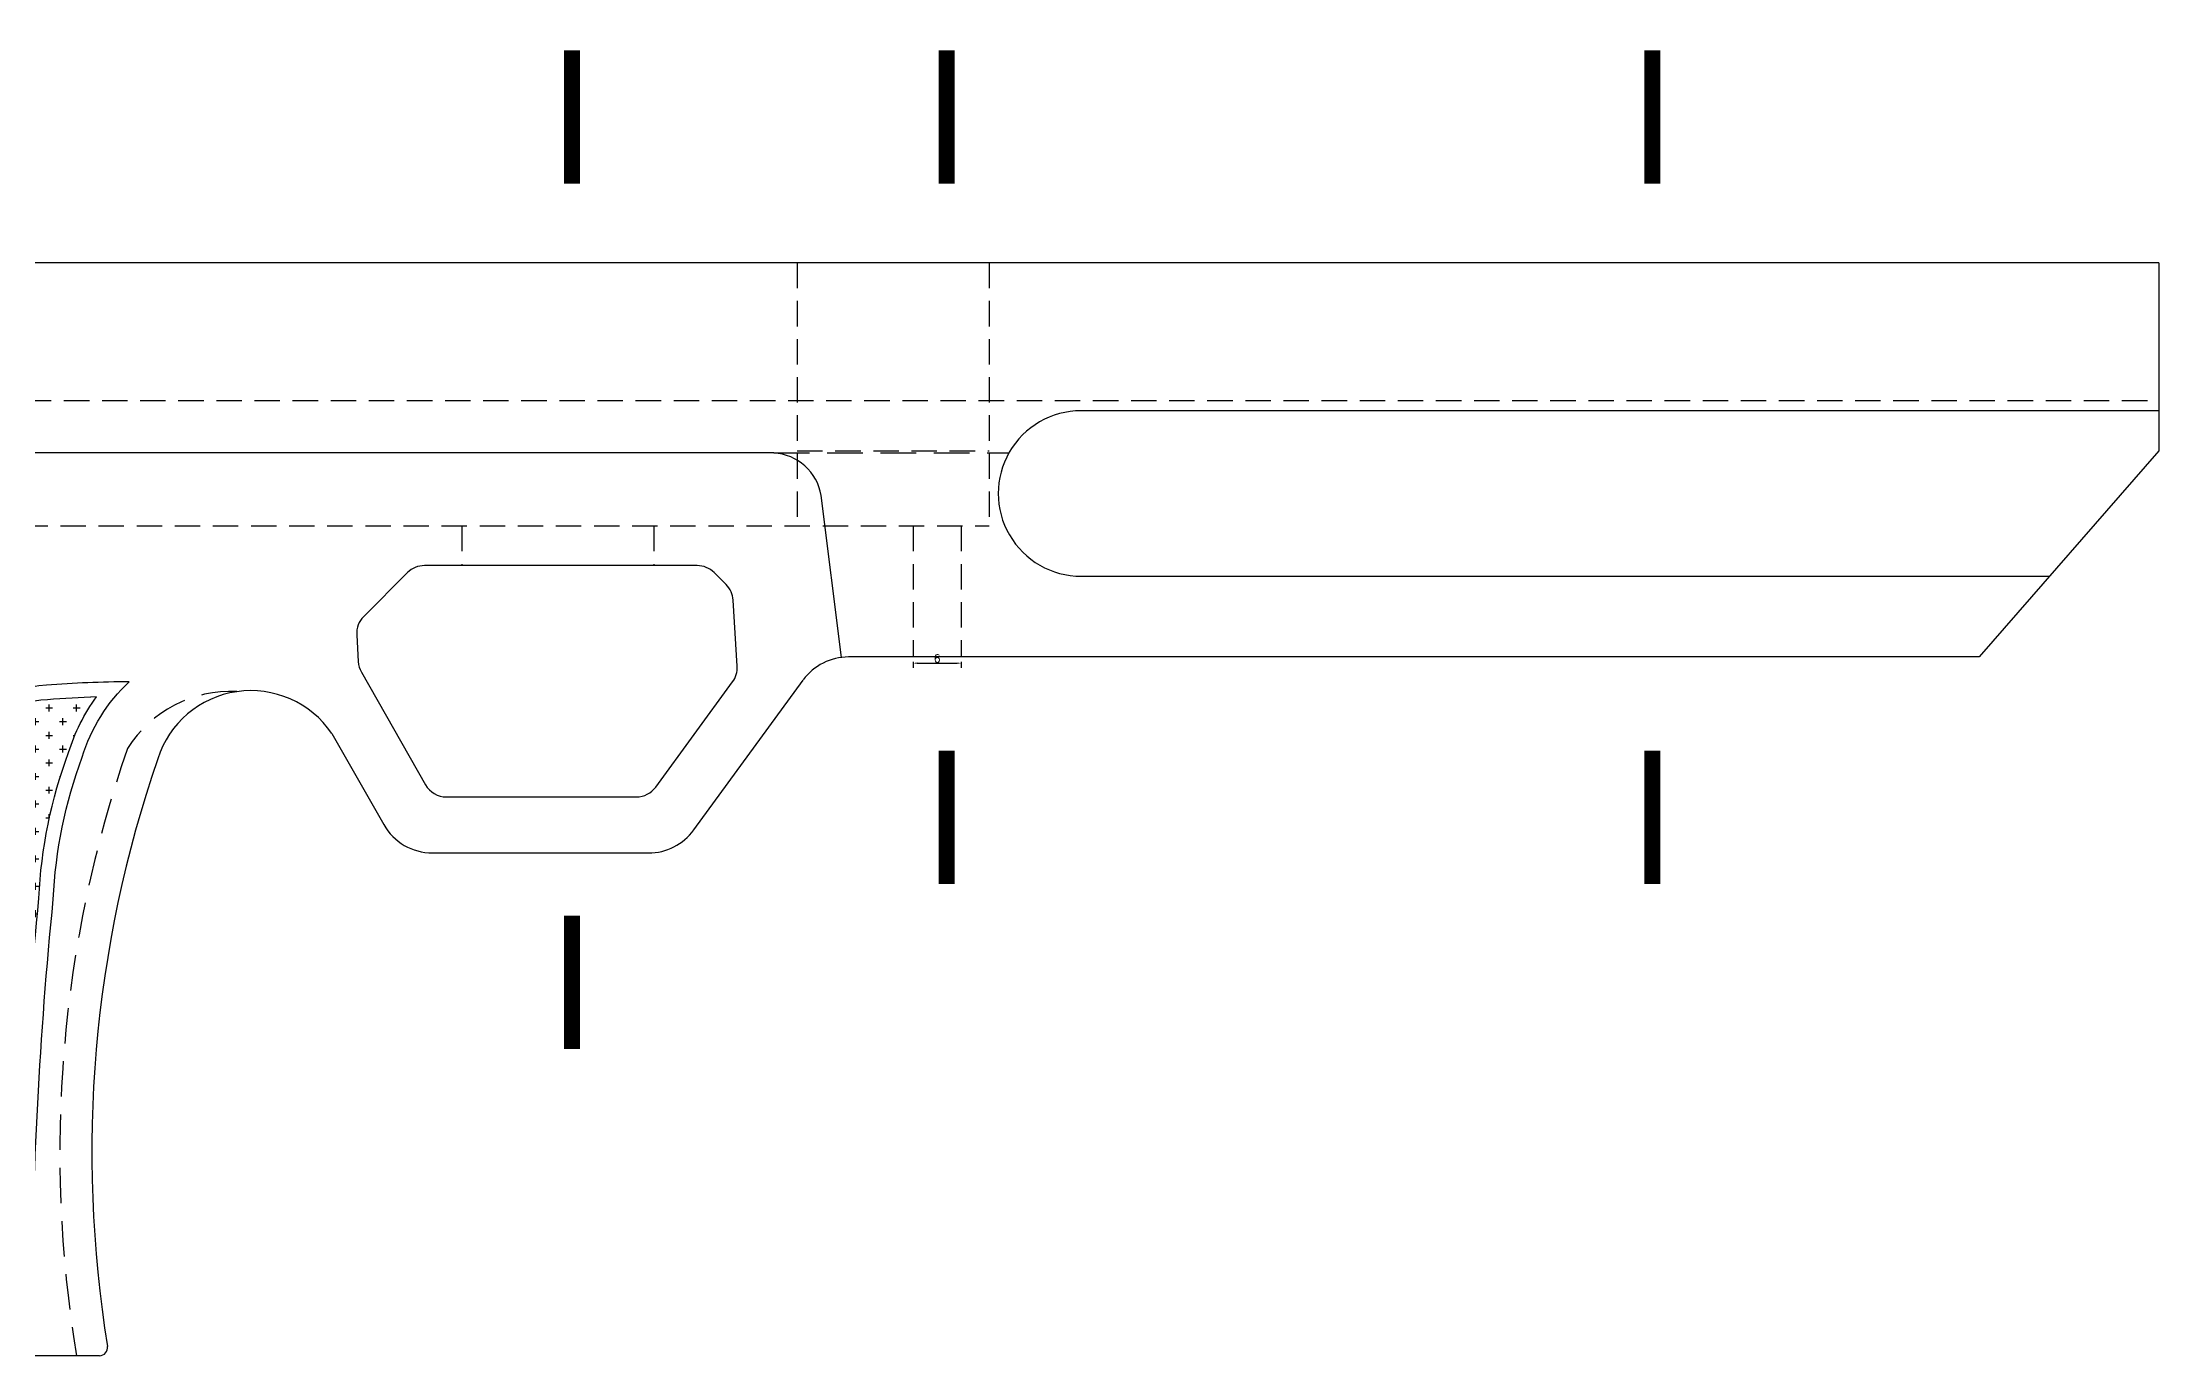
# Model space of a CAD drawing. Header units: millimetres. Extents: x 6817 to 10425, y -2870 to -164.
# Drawn here: x 7917 to 8181.4, y -2637.2 to -2473 of the extents above; entities that cross this region are included whole.
import ezdxf

# ---------------------------------------------------------------- set-up
doc = ezdxf.new("R2010")
doc.units = ezdxf.units.MM
doc.linetypes.add('HIDDEN', pattern=[9.525, 6.35, -3.175])
doc.layers.add('图层2', color=108, linetype='Continuous')
doc.styles.get("Standard").update_dxf_attribs({"font": 'txt', "bigfont": 'gbcbig.shx'})
doc.dimstyles.new('ISO-25', dxfattribs={"dimtxt": 1, "dimasz": 0.5, "dimexe": 0.6, "dimexo": 0.625, "dimgap": 0.1, "dimtad": 1, "dimtxsty": 'Standard', "dimcen": 2.5, "dimadec": 0, "dimazin": 0, "dimtfac": 1, "dimtmove": 0, "dimatfit": 3, "dimfxl": 1, "dimarcsym": 0})

# ---------------------------------------------------------------- blocks, each defined once
blk = doc.blocks.new('dfjjjj')
at = {"layer": '图层2', "linetype": 'ByBlock'}
h = blk.add_hatch(dxfattribs=at)
h.set_pattern_fill('十字', color=4, scale=0.27, pattern_type=2)
h.set_pattern_definition([(0, (-4562.4388, -1745.2529), (1.7145, 1.7145), [0.85725, -2.57175]), (90, (-4562.0102, -1745.6815), (-1.7145, 1.7145), [0.85725, -2.57175])])
h.paths.add_polyline_path([(1639.73, -2813.87, -0.084835), (1643.23, -2806.92, 0.01109), (1637.1, -2807.27, 0.186954), (1625.44, -2812.67, -0.117438), (1620.53, -2824.71, 0.108144), (1602.96, -2861.85, -0.147163), (1592.12, -2877.94), (1593.54, -2881.41), (1633.31, -2881.41, -0.022055), (1636.02, -2832.08, -0.077889)])
at = {"layer": '图层2', "color": 2, "linetype": 'ByBlock'}
for p, q in [((1900.92, -2752.68), (1347.43, -2752.68)), ((1900.92, -2752.68), (1900.92, -2776.18)), ((1900.92, -2771.16), (1766.24, -2771.16)), ((1727.86, -2776.43), (1612.47, -2776.43)), ((1900.92, -2776.18), (1878.5, -2801.93)), ((1736.33, -2801.99), (1733.78, -2781.75)), ((1682.09, -2791.39), (1676.61, -2796.87)), ((1718.28, -2790.51), (1684.21, -2790.51)), ((1721.9, -2792.88), (1720.4, -2791.39)), ((1766.21, -2791.84), (1887.28, -2791.85)), ((1723.27, -2803.09), (1722.77, -2794.83)), ((1675.74, -2799.16), (1675.94, -2802.52)), ((1878.5, -2801.93), (1737.19, -2801.93)), ((1676.32, -2803.83), (1684.33, -2817.9)), ((1713.11, -2818.19), (1722.7, -2805.04)), ((1717.87, -2823.55), (1731.54, -2804.81)), ((1672.62, -2811.48), (1679.11, -2822.88)), ((1686.94, -2819.42), (1710.69, -2819.42)), ((1685.2, -2826.42), (1712.21, -2826.42)), ((1643.6, -2889.25), (1577.04, -2889.25))]:
    blk.add_line(p, q, dxfattribs=at)
at = {"layer": '图层2', "color": 3, "linetype": 'HIDDEN', "ltscale": 0.7}
blk.add_line((1727.86, -2776.43), (1757.24, -2776.43), dxfattribs=at)
at = {"layer": '图层2', "color": 2, "linetype": 'ByBlock'}
blk.add_lwpolyline([(1635.09, -2883.31, -0.022916), (1637.82, -2832.21, -0.078331), (1641.44, -2814.45, -0.132503), (1647.31, -2805.03, 0.018455), (1636.97, -2805.47, 0.194612), (1623.74, -2811.85, -0.122408), (1619.08, -2823.64, 0.107881), (1601.22, -2861.38, -0.157262), (1589.94, -2877.36), (1592.33, -2883.21), (1635.09, -2883.21)], format="xyb", dxfattribs=at)
blk.add_lwpolyline([(1633.31, -2881.41, -0.022055), (1636.02, -2832.08, -0.077889), (1639.73, -2813.87, -0.084835), (1643.23, -2806.92, 0.01109), (1637.1, -2807.27, 0.186954), (1625.44, -2812.67, -0.117438), (1620.53, -2824.71, 0.108144), (1602.96, -2861.85, -0.147163), (1592.12, -2877.94), (1593.54, -2881.41)], format="xyb", close=True, dxfattribs=at)
for centre, radius, start, end in [((1766.25, -2781.5), 10.34, 89.9953, 270.1607), ((1727.46, -2782.83), 6.41, 9.7253, 86.4024), ((1684.21, -2793.51), 3, 90, 134.9825), ((1718.28, -2793.51), 3, 45.0174, 90), ((1719.78, -2795.01), 3, 3.4703, 45.0174), ((1678.73, -2798.99), 3, 134.9825, 183.3685), ((1678.93, -2802.34), 3, 183.3685, 209.6388), ((1720.28, -2803.28), 3, 323.8851, 3.4703), ((1737.19, -2808.93), 7, 90, 143.8851), ((1662.52, -2818.36), 12.22, 34.2506, 162.4117), ((1793.88, -2863.87), 151.24, 161.0123, 189.2135), ((1686.94, -2816.42), 3, 209.6388, 270), ((1710.69, -2816.42), 3, 270, 323.8851), ((1685.2, -2819.42), 7, 209.6388, 270), ((1712.21, -2819.42), 7, 270, 323.8851), ((1643.6, -2888.25), 1, 270, 9.2135)]:
    blk.add_arc(centre, radius, start, end, dxfattribs=at)
at = {"layer": '图层2', "color": 3, "linetype": 'HIDDEN', "ltscale": 0.7}
for centre, radius, start, end in [((1660.01, -2821.53), 15.29, 87.2189, 147.6918), ((1793.88, -2863.87), 155.24, 161.0123, 189.4079)]:
    blk.add_arc(centre, radius, start, end, dxfattribs=at)
blk = doc.blocks.new('*D1900')
at = {"layer": 'Defpoints', "color": 0, "linetype": 'ByBlock'}
for p in [(8025.8, -2549.85), (8031.8, -2549.85), (8031.8, -2550.62)]:
    blk.add_point(p, dxfattribs=at)
at = {"layer": '图层2', "color": 0, "linetype": 'ByBlock', "lineweight": -2}
for p, q in [((8025.8, -2550.47), (8025.8, -2551.22)), ((8026.3, -2550.62), (8031.3, -2550.62)), ((8031.8, -2550.47), (8031.8, -2551.22))]:
    blk.add_line(p, q, dxfattribs=at)
at = {"layer": '图层2', "color": 0, "linetype": 'ByBlock'}
for points in [[(8026.3, -2550.53), (8026.3, -2550.7), (8025.8, -2550.62)], [(8031.3, -2550.53), (8031.3, -2550.7), (8031.8, -2550.62)]]:
    blk.add_solid(points, dxfattribs=at)
at = {"layer": '图层2', "color": 0, "linetype": 'ByBlock', "insert": (8028.8, -2550.02), "char_height": 1, "attachment_point": 5}
blk.add_mtext('6', dxfattribs=at)

msp = doc.modelspace()

# ---------------------------------------------------------------- linework, layer by layer
at = {"layer": '图层2', "color": 1, "linetype": 'HIDDEN', "ltscale": 0.5}
for p, q in [((8011.303, -2500.59), (8011.303, -2533.466)), ((8035.303, -2500.59), (8035.303, -2533.466)), ((7757.75, -2517.79), (8181.442, -2517.79)), ((8011.303, -2524.076), (8035.303, -2524.076)), ((7652.543, -2533.466), (8035.303, -2533.466)), ((7969.384, -2533.466), (7969.384, -2538.425)), ((7993.384, -2533.466), (7993.384, -2538.425)), ((8025.803, -2533.466), (8025.803, -2549.846)), ((8031.803, -2533.466), (8031.803, -2549.846))]:
    msp.add_line(p, q, dxfattribs=at)
at = {"layer": '图层2', "color": 6, "linetype": 'ByBlock', "const_width": 2}
for points in [[(7983.172, -2474.032), (7983.172, -2490.697)], [(8029.979, -2474.032), (8029.979, -2490.697)], [(8118.169, -2474.032), (8118.169, -2490.697)], [(8029.979, -2561.542), (8029.979, -2578.206)], [(8118.169, -2561.542), (8118.169, -2578.206)], [(7983.172, -2582.152), (7983.172, -2598.816)]]:
    msp.add_lwpolyline(points, dxfattribs=at)

# ---------------------------------------------------------------- block references
at = {"layer": '图层2', "color": 6, "linetype": 'ByBlock'}
msp.add_blockref('dfjjjj', (6280.524, 252.088), dxfattribs=at)

# ---------------------------------------------------------------- dimensions: what is measured, and where the dimension line sits
at = {"layer": '图层2', "color": 3, "linetype": 'ByBlock'}
dim = msp.add_linear_dim(base=(8031.803, -2550.616), p1=(8025.803, -2549.846), p2=(8031.803, -2549.846), dimstyle='ISO-25', dxfattribs=at)
dim.commit()
dim.dimension.update_dxf_attribs({"geometry": '*D1900', "text_midpoint": (8028.803, -2550.016)})

doc.saveas('drawing.dxf')
